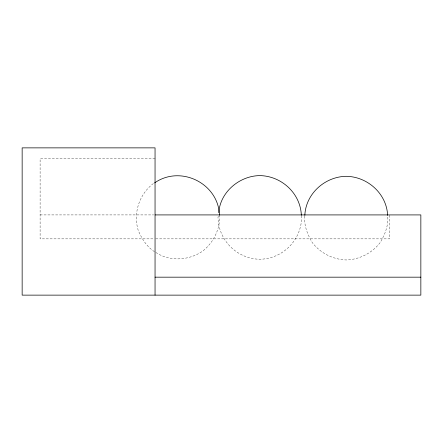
<?xml version="1.0" encoding="UTF-8"?>
<svg xmlns="http://www.w3.org/2000/svg" width="443" height="443" viewBox="0 0 443 443"><rect width="100%" height="100%" fill="white"/><g stroke="black" fill="none" stroke-linecap="round" stroke-linejoin="round"><path stroke-width="0.33" stroke-dasharray="2.21 1.66" d="M218.216 216.073L218 217.435C218.438 240.322 236.95 258.834 259.831 259.266C282.717 258.834 301.229 240.322 301.661 217.435L301.445 216.073M304.718 216.09C303.887 225.57 307.547 234.718 312.387 242.72C320.571 253.202 332.937 259.504 346.227 259.963C359.517 259.504 371.882 253.202 380.066 242.72C384.906 234.718 388.566 225.57 387.736 216.09M153.383 183.518C139.202 194.228 133.005 213.288 138.188 230.288C141.815 238.904 147.065 247.244 155.222 252.139M155.05 158.644L40.108 158.644L40.108 238.86L153.671 238.86M40.108 214.916L153.671 214.916M155.737 238.86L389.713 238.86L389.713 214.916M155.836 252.455C169.868 261.802 188.851 260.589 202.556 251.203C213.039 243.019 219.335 230.648 219.8 217.363L219.584 216.001"/><path stroke-width="0.66" d="M218.759 212.673C220.177 192.013 239.502 175.821 259.831 175.605C281.549 175.943 300.603 193.447 301.34 215.398M304.828 215.414C305.731 193.741 324.841 176.646 346.227 176.303C367.612 176.646 386.722 193.741 387.625 215.414M154.607 182.893C180.7 164.674 218.532 183.441 219.479 215.32M155.05 214.916L420.85 214.916L420.85 295.132L22.15 295.132L22.15 147.868L155.05 147.868L155.05 295.132M155.05 277.174L420.85 277.174"/></g></svg>
